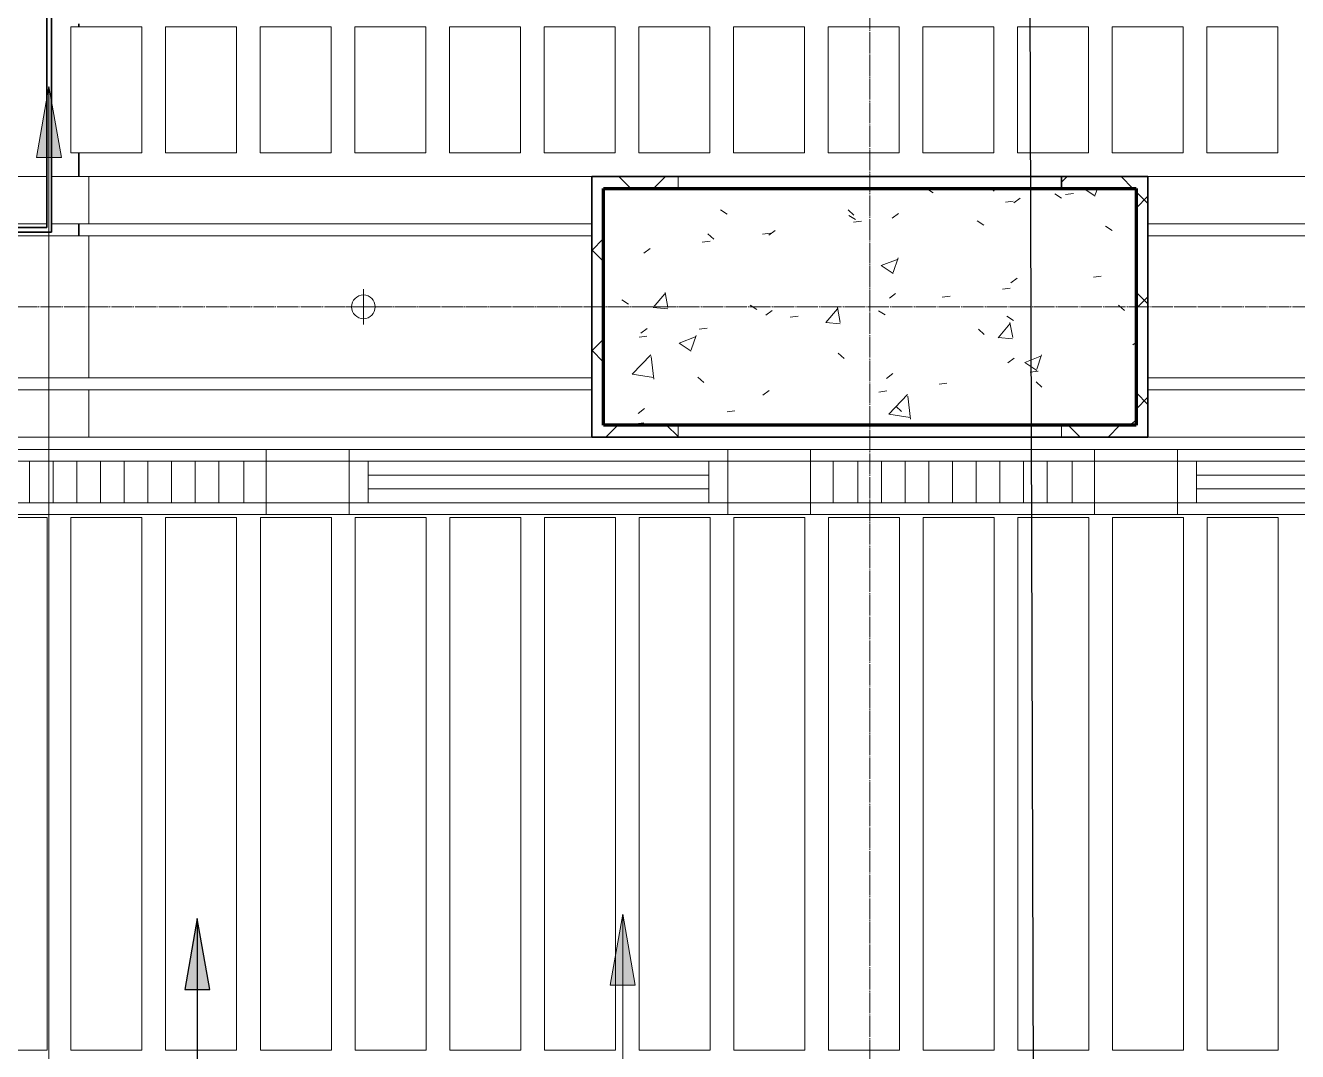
# Model space of a CAD drawing. Header units: millimetres. Extents: x -794326 to -715748, y -17796 to 22353.
# Drawn here: x -748250 to -742875, y 433 to 4768 of the extents above; entities that cross this region are included whole.
import ezdxf

# ---------------------------------------------------------------- set-up
doc = ezdxf.new("R2010")
doc.units = ezdxf.units.MM
for name, pattern in [('- SOM Dash 1_8_', [4.7625, 3.175, -1.5875]), ('DPA_Grid _ Level 100', [10, 5.5, -1.6, 1.3, -1.6]), ('DPA_Hidden 50', [3, 2, -1])]:
    doc.linetypes.add(name, pattern=pattern)
for name, color, linetype, lineweight in [('A-ANNO-NOTE', 3, 'Continuous', 25), ('A-COLS', 5, 'Continuous', 70), ('A-COLS-E', 1, 'Continuous', 35), ('A-DETL-GENF', 2, 'Continuous', 35), ('A-GLAZ-CURT', 2, 'Continuous', 9), ('A-ROOM-IDEN', 3, 'Continuous', 25), ('A-WALL', 5, 'Continuous', 35), ('A-WALL-FNSH', 2, 'Continuous', 35), ('A-WALL-PATT', 1, 'Continuous', 35), ('E-LITE-EQPM', 2, 'Continuous', 35), ('G-ANNO-TEXT', 3, 'Continuous', 9), ('I-WALL-E', 2, 'Continuous', 35), ('S-GRID', 251, 'Continuous', 9), ('WALL-E', 2, 'Continuous', 35)]:
    doc.layers.add(name, color=color, linetype=linetype, lineweight=lineweight)
pattern_1 = [(45, (0, 0), (-212.13203, 212.13203), []), (135, (0, 0), (-212.13203, -212.13203), [])]

# ---------------------------------------------------------------- blocks, each defined once
blk = doc.blocks.new('DPA_CP_Metal Ceiling Panel - Vertical Panel with Gap-11114031-4282-01 ENLARGED LOWER PLATFORM LEVEL - REFLECTED CEILING PLAN - SHEET 3')
at = {"layer": 'A-GLAZ-CURT'}
for p, q in [((-785007.4, 2689), (-785007.4, 439)), ((-784707.4, 2689), (-785007.4, 2689)), ((-784707.4, 2689), (-785007.4, 2689)), ((-785007.4, 2689), (-785007.4, 439)), ((-785007.4, 439), (-785007.4, 2689)), ((-785007.4, 2689), (-784707.4, 2689)), ((-784707.4, 2689), (-784707.4, 439)), ((-784707.4, 439), (-784707.4, 2689)), ((-784707.4, 2689), (-784707.4, 439)), ((-784707.4, 439), (-785007.4, 439)), ((-785007.4, 439), (-784707.4, 439)), ((-784707.4, 439), (-785007.4, 439))]:
    blk.add_line(p, q, dxfattribs=at)
blk = doc.blocks.new('DPA_CP_Metal Ceiling Panel - Vertical Panel with Gap-10965286-4282-01 ENLARGED LOWER PLATFORM LEVEL - REFLECTED CEILING PLAN - SHEET 3')
at = {"layer": 'A-GLAZ-CURT'}
for p, q in [((-744857.9, 7794), (-744857.9, 7261.5)), ((-744557.9, 7794), (-744857.9, 7794)), ((-744557.9, 7794), (-744857.9, 7794)), ((-744857.9, 7794), (-744857.9, 7261.5)), ((-744857.9, 7261.5), (-744857.9, 7794)), ((-744857.9, 7794), (-744557.9, 7794)), ((-744557.9, 7794), (-744557.9, 7261.5)), ((-744557.9, 7261.5), (-744557.9, 7794)), ((-744557.9, 7794), (-744557.9, 7261.5)), ((-744557.9, 7261.5), (-744857.9, 7261.5)), ((-744857.9, 7261.5), (-744557.9, 7261.5)), ((-744557.9, 7261.5), (-744857.9, 7261.5))]:
    blk.add_line(p, q, dxfattribs=at)
blk = doc.blocks.new('System Panel - DPA-AR_Metal Ceiling Rectangular Panel-13139259-4282-01 ENLARGED LOWER PLATFORM LEVEL - REFLECTED CEILING PLAN - SHEET 3')
at = {"layer": 'A-GLAZ-CURT'}
for p, q in [((-741107.4, 4129), (-743507.4, 4129)), ((-743507.4, 4129), (-743507.4, 3929)), ((-743507.4, 3929), (-743507.4, 4129)), ((-743507.4, 4129), (-741107.4, 4129)), ((-741107.4, 3929), (-741107.4, 4129)), ((-741107.4, 4129), (-741107.4, 3929)), ((-743507.4, 3929), (-741107.4, 3929)), ((-741107.4, 3929), (-743507.4, 3929))]:
    blk.add_line(p, q, dxfattribs=at)
blk = doc.blocks.new('System Panel - DPA-AR_Metal Ceiling Rectangular Panel-V37-4282-01 ENLARGED LOWER PLATFORM LEVEL - REFLECTED CEILING PLAN - SHEET 3')
at = {"layer": 'A-GLAZ-CURT'}
for p, q in [((-748159.7, 4129), (-750382.4, 4129)), ((-750382.4, 4129), (-750382.4, 3929)), ((-750382.4, 3929), (-750382.4, 4129)), ((-750382.4, 4129), (-748159.7, 4129)), ((-747982.4, 4129), (-748139.7, 4129)), ((-748139.7, 4129), (-747982.4, 4129)), ((-747982.4, 3929), (-747982.4, 4129)), ((-747982.4, 4129), (-747982.4, 3929)), ((-750382.4, 3929), (-748159.7, 3929)), ((-748159.7, 3929), (-750382.4, 3929)), ((-748139.7, 3929), (-747982.4, 3929)), ((-747982.4, 3929), (-748139.7, 3929))]:
    blk.add_line(p, q, dxfattribs=at)
blk = doc.blocks.new('System Panel - DPA-AR_Metal Ceiling Rectangular Panel-V25-4282-01 ENLARGED LOWER PLATFORM LEVEL - REFLECTED CEILING PLAN - SHEET 3')
at = {"layer": 'A-GLAZ-CURT'}
for p, q in [((-768657.4, 4129), (-770782.4, 4129)), ((-770782.4, 4129), (-770782.4, 3929)), ((-770782.4, 3929), (-770782.4, 4129)), ((-770782.4, 4129), (-768657.4, 4129)), ((-770782.4, 3929), (-768657.4, 3929)), ((-768657.4, 3929), (-770782.4, 3929))]:
    blk.add_line(p, q, dxfattribs=at)
blk = doc.blocks.new('System Panel - DPA-AR_Metal Ceiling Rectangular Panel-V38-4282-01 ENLARGED LOWER PLATFORM LEVEL - REFLECTED CEILING PLAN - SHEET 3')
at = {"layer": 'A-GLAZ-CURT'}
for p, q in [((-745857.4, 3229), (-747982.4, 3229)), ((-747982.4, 3229), (-747982.4, 3029)), ((-747982.4, 3029), (-747982.4, 3229)), ((-747982.4, 3229), (-745857.4, 3229)), ((-747982.4, 3029), (-745857.4, 3029)), ((-745857.4, 3029), (-747982.4, 3029))]:
    blk.add_line(p, q, dxfattribs=at)
blk = doc.blocks.new('System Panel - DPA-AR_Metal Ceiling Rectangular Panel-V27-4282-01 ENLARGED LOWER PLATFORM LEVEL - REFLECTED CEILING PLAN - SHEET 3')
at = {"layer": 'A-GLAZ-CURT'}
for p, q in [((-773182.4, 3879), (-775582.4, 3879)), ((-775582.4, 3879), (-775582.4, 3279)), ((-775582.4, 3279), (-775582.4, 3879)), ((-775582.4, 3879), (-773182.4, 3879)), ((-773182.4, 3279), (-773182.4, 3879)), ((-773182.4, 3879), (-773182.4, 3279)), ((-775582.4, 3279), (-773182.4, 3279)), ((-773182.4, 3279), (-775582.4, 3279))]:
    blk.add_line(p, q, dxfattribs=at)
blk = doc.blocks.new('System Panel - DPA-AR_Metal Ceiling Rectangular Panel-V28-4282-01 ENLARGED LOWER PLATFORM LEVEL - REFLECTED CEILING PLAN - SHEET 3')
at = {"layer": 'A-GLAZ-CURT'}
for p, q in [((-768657.4, 3879), (-770782.4, 3879)), ((-770782.4, 3879), (-770782.4, 3279)), ((-770782.4, 3279), (-770782.4, 3879)), ((-770782.4, 3879), (-768657.4, 3879)), ((-770782.4, 3279), (-768657.4, 3279)), ((-768657.4, 3279), (-770782.4, 3279))]:
    blk.add_line(p, q, dxfattribs=at)
blk = doc.blocks.new('LGF_DL_SAA_LowPower_DL1a - LGF_DL_SAA_LowPower_DL1a-8832329-4282-01 ENLARGED LOWER PLATFORM LEVEL - REFLECTED CEILING PLAN - SHEET 3')
at = {"layer": 'A-DETL-GENF', "lineweight": 9}
for p, q in [((0, 75), (0, -75)), ((72.5, 0), (-72.5, 0))]:
    blk.add_line(p, q, dxfattribs=at)
blk.add_circle((0, 0), 50, dxfattribs=at)
blk = doc.blocks.new('DPA_CP_Metal Ceiling Air Supply1 - Linear Diffuser Air Supply-12404980-4282-01 ENLARGED LOWER PLATFORM LEVEL - REFLECTED CEILING PLAN - SHEET 3')
at = {"layer": 'A-GLAZ-CURT'}
for p, q in [((-788882.4, 2701.5), (-788882.4, 2976.5)), ((-788882.4, 2976.5), (-787282.4, 2976.5)), ((-788882.4, 2701.5), (-788882.4, 2976.5)), ((-788882.4, 2976.5), (-787282.4, 2976.5)), ((-788882.4, 2976.5), (-787282.4, 2976.5)), ((-788882.4, 2701.5), (-788882.4, 2976.5)), ((-787282.4, 2701.5), (-787282.4, 2976.5)), ((-787282.4, 2976.5), (-787282.4, 2701.5)), ((-787282.4, 2976.5), (-787282.4, 2701.5)), ((-787282.4, 2926.5), (-788882.4, 2926.5)), ((-788802.4, 2926.5), (-788802.4, 2751.5)), ((-787362.4, 2926.5), (-787362.4, 2751.5)), ((-787282.4, 2751.5), (-788882.4, 2751.5)), ((-788882.4, 2701.5), (-787282.4, 2701.5)), ((-787282.4, 2701.5), (-788882.4, 2701.5)), ((-787282.4, 2701.5), (-788882.4, 2701.5))]:
    blk.add_line(p, q, dxfattribs=at)
at = {"layer": 'A-GLAZ-CURT', "linetype": 'DPA_Hidden 50'}
for p, q in [((-787362.4, 2868.2), (-788802.4, 2868.2)), ((-787362.4, 2809.9), (-788802.4, 2809.9))]:
    blk.add_line(p, q, dxfattribs=at)
blk = doc.blocks.new('DPA_CP_Metal Ceiling Panel1 - Horizontal with Gap-16028279-4282-01 ENLARGED LOWER PLATFORM LEVEL - REFLECTED CEILING PLAN - SHEET 3')
at = {"layer": 'A-GLAZ-CURT'}
for p, q in [((-787282.4, 2701.5), (-787282.4, 2976.5)), ((-787282.4, 2701.5), (-787282.4, 2976.5)), ((-787282.4, 2976.5), (-786932.4, 2976.5)), ((-787282.4, 2976.5), (-786932.4, 2976.5)), ((-787282.4, 2701.5), (-787282.4, 2976.5)), ((-786932.4, 2701.5), (-786932.4, 2976.5)), ((-786932.4, 2976.5), (-786932.4, 2701.5)), ((-786932.4, 2976.5), (-786932.4, 2701.5)), ((-787282.4, 2926.5), (-786932.4, 2926.5)), ((-787282.4, 2751.5), (-786932.4, 2751.5)), ((-787282.4, 2701.5), (-786932.4, 2701.5)), ((-786932.4, 2701.5), (-787282.4, 2701.5)), ((-786932.4, 2701.5), (-787282.4, 2701.5))]:
    blk.add_line(p, q, dxfattribs=at)
blk = doc.blocks.new('DPA_CP_Metal Ceiling Luminaire2 - Linear Luminaire-12404975-4282-01 ENLARGED LOWER PLATFORM LEVEL - REFLECTED CEILING PLAN - SHEET 3')
at = {"layer": 'A-GLAZ-CURT'}
for p, q in [((-786932.4, 2701.5), (-786932.4, 2976.5)), ((-786932.4, 2976.5), (-785732.4, 2976.5)), ((-786932.4, 2976.5), (-786932.4, 2701.5)), ((-785732.4, 2976.5), (-786932.4, 2976.5)), ((-786932.4, 2976.5), (-785732.4, 2976.5)), ((-785732.4, 2976.5), (-785732.4, 2701.5)), ((-785732.4, 2701.5), (-785732.4, 2976.5)), ((-786932.4, 2939), (-786932.4, 2701.5)), ((-786932.4, 2926.5), (-785732.4, 2926.5)), ((-785732.4, 2939), (-785732.4, 2701.5)), ((-786932.4, 2751.5), (-785732.4, 2751.5)), ((-785732.4, 2701.5), (-786932.4, 2701.5)), ((-785732.4, 2701.5), (-786932.4, 2701.5)), ((-786932.4, 2701.5), (-785732.4, 2701.5))]:
    blk.add_line(p, q, dxfattribs=at)
at = {"layer": 'A-GLAZ-CURT', "linetype": 'DPA_Hidden 50'}
for p, q in [((-786837.4, 2926.5), (-786837.4, 2751.5)), ((-786732.4, 2926.5), (-786732.4, 2751.5)), ((-786632.4, 2926.5), (-786632.4, 2751.5)), ((-786532.4, 2926.5), (-786532.4, 2751.5)), ((-786432.4, 2926.5), (-786432.4, 2751.5)), ((-786332.4, 2926.5), (-786332.4, 2751.5)), ((-786232.4, 2926.5), (-786232.4, 2751.5)), ((-786132.4, 2926.5), (-786132.4, 2751.5)), ((-786032.4, 2926.5), (-786032.4, 2751.5)), ((-785932.4, 2926.5), (-785932.4, 2751.5)), ((-785827.4, 2926.5), (-785827.4, 2751.5))]:
    blk.add_line(p, q, dxfattribs=at)

msp = doc.modelspace()

# ---------------------------------------------------------------- hatches: boundary and pattern name
at = {"layer": 'A-COLS-E', "lineweight": 9}
h = msp.add_hatch(dxfattribs=at)
h.set_pattern_fill('FP_1', color=256, style=0, pattern_type=2)
h.set_pattern_definition([(50, (0, 0), (728.7365, -63.7558), [76.2, -838.2]), (355, (0, 0), (-140.9716, 764.2276), [60.96, -670.56]), (100.451, (60.7, -5.3), (587.77, 700.46675), [64.76, -712.36]), (46.184, (0, 203.2), (1084.3162, -168.171), [114.3, -1257.3]), (96.636, (90.4, 189.2), (949.6099, 989.7098), [97.14, -1068.54]), (351.184, (0, 203.2), (949.6206, 989.7012), [91.44, -1005.84]), (21, (101.6, 152.4), (606.45787, -409.06057), [76.2, -838.2]), (326, (101.6, 152.4), (247.20834, 736.7529), [60.96, -670.56]), (71.451, (152.14, 118.3), (853.66825, 327.6855), [64.76, -712.36]), (37.5, (0, 0), (12.35469, 338.22012), [33.528, -628.904, 33.528, -647.192, -673.1]), (37.5, (0, 0), (12.35469, 338.22012), [-1343.152, 33.528, -639.572]), (7.5, (0, 0), (267.27887, 400.72213), [33.528, -354.584, 33.528, -613.664, -256.54]), (7.5, (0, 0), (267.27887, 400.72213), [-1035.304, 33.528, -223.012]), (327.5, (-226.57, 0), (542.36333, -22.91534), [33.528, -220.472, 33.528, -758.952, -1051.56]), (327.5, (-226.57, 0), (542.36333, -22.91534), [-1046.48, 33.528, -1018.032]), (317.5, (-328.17, 0), (592.51696, 101.7071), [33.528, -296.672, 33.528, -492.76, -746.76]), (317.5, (-328.17, 0), (592.51696, 101.7071), [-856.488, 33.528, -713.232])])
h.paths.add_polyline_path([(-743557.4, 3079), (-743557.4, 4079), (-745807.4, 4079), (-745807.4, 3079), (-744870.8, 3079)])
at = {"layer": 'A-ROOM-IDEN'}
msp.add_hatch(color=256, dxfattribs=at).paths.add_polyline_path([(-747524.2, 995.4), (-747577.1, 695.4), (-747471.3, 695.4)])
at = {"layer": 'A-WALL-PATT', "lineweight": 9}
h = msp.add_hatch(dxfattribs=at)
h.set_pattern_fill('FP_3', color=256, style=0, pattern_type=2)
h.set_pattern_definition(pattern_1)
h.paths.add_polyline_path([(-745857.4, 3029), (-745807.4, 3029), (-745807.4, 4129), (-745857.4, 4129), (-745857.4, 3755.8)])
h = msp.add_hatch(dxfattribs=at)
h.set_pattern_fill('FP_3', color=256, style=0, pattern_type=2)
h.set_pattern_definition(pattern_1)
h.paths.add_polyline_path([(-745492.4, 4079), (-745492.4, 4129), (-745807.4, 4129), (-745807.4, 4079)])
h.paths.add_polyline_path([(-743872.3, 4079), (-743557.4, 4079), (-743557.4, 4129), (-743872.3, 4129)])
h = msp.add_hatch(dxfattribs=at)
h.set_pattern_fill('FP_3', color=256, style=0, pattern_type=2)
h.set_pattern_definition(pattern_1)
h.paths.add_polyline_path([(-743557.4, 3079), (-743507.4, 3079), (-743507.4, 4129), (-743557.4, 4129), (-743557.4, 3755.8)])
h = msp.add_hatch(dxfattribs=at)
h.set_pattern_fill('FP_3', color=256, style=0, pattern_type=2)
h.set_pattern_definition(pattern_1)
h.paths.add_polyline_path([(-743507.4, 3029), (-743507.4, 3079), (-743872.3, 3079), (-743872.3, 3029)])
h.paths.add_polyline_path([(-745807.4, 3029), (-745492.4, 3029), (-745492.4, 3079), (-745807.4, 3079)])
at = {"layer": 'G-ANNO-TEXT'}
for points in [[(-748150.9, 4509.9), (-748203.8, 4209.9), (-748098, 4209.9)], [(-745726.4, 1013.8), (-745779.3, 713.8), (-745673.5, 713.8)]]:
    msp.add_hatch(color=7, dxfattribs=at).paths.add_polyline_path(points)

# ---------------------------------------------------------------- linework, layer by layer
at = {"layer": 'A-ANNO-NOTE'}
msp.add_line((-744008.1, 5367.6), (-743982.9, -2837.4), dxfattribs=at)
at = {"layer": 'A-COLS'}
for p, q in [((-745807.4, 3079), (-745807.4, 4079)), ((-745807.4, 4079), (-743557.4, 4079)), ((-743557.4, 4079), (-743557.4, 3079)), ((-743557.4, 3079), (-745807.4, 3079))]:
    msp.add_line(p, q, dxfattribs=at)
at = {"layer": 'A-ROOM-IDEN'}
for p, q in [((-747524.2, 995.4), (-747577.1, 695.4)), ((-747471.3, 695.4), (-747524.2, 995.4)), ((-747524.2, 995.4), (-747524.2, -2843.2)), ((-747577.1, 695.4), (-747471.3, 695.4))]:
    msp.add_line(p, q, dxfattribs=at)
at = {"layer": 'A-WALL', "lineweight": 9}
for p, q in [((-745492.4, 4129), (-745492.4, 4079)), ((-745492.4, 4079), (-745492.4, 4129)), ((-745492.4, 3079), (-745492.4, 3029)), ((-745492.4, 3029), (-745492.4, 3079)), ((-743872.3, 3029), (-743872.3, 3079)), ((-743872.3, 3079), (-743872.3, 3029))]:
    msp.add_line(p, q, dxfattribs=at)
at = {"layer": 'A-WALL-FNSH', "color": 250}
for p, q in [((-745857.4, 3029), (-745857.4, 4129)), ((-745857.4, 4129), (-745807.4, 4129)), ((-745807.4, 4129), (-745492.4, 4129)), ((-745492.4, 4129), (-743872.3, 4129)), ((-743872.3, 4129), (-743557.4, 4129)), ((-743872.3, 4079), (-743872.3, 4129)), ((-743872.3, 4129), (-743872.3, 4079)), ((-743557.4, 4129), (-743507.4, 4129)), ((-743507.4, 4129), (-743507.4, 3079)), ((-745807.4, 4079), (-745807.4, 3079)), ((-745492.4, 4079), (-745807.4, 4079)), ((-743872.3, 4079), (-745492.4, 4079)), ((-743557.4, 4079), (-743872.3, 4079)), ((-743557.4, 3079), (-743557.4, 4079)), ((-745807.4, 3079), (-745492.4, 3079)), ((-745492.4, 3079), (-743872.3, 3079)), ((-743872.3, 3079), (-743557.4, 3079)), ((-743507.4, 3079), (-743507.4, 3029)), ((-745807.4, 3029), (-745857.4, 3029)), ((-745492.4, 3029), (-745807.4, 3029)), ((-743872.3, 3029), (-745492.4, 3029)), ((-743507.4, 3029), (-743872.3, 3029))]:
    msp.add_line(p, q, dxfattribs=at)
at = {"layer": 'G-ANNO-TEXT', "color": 10}
for p, q in [((-748150.9, 4509.9), (-748203.8, 4209.9)), ((-748098, 4209.9), (-748150.9, 4509.9)), ((-748150.9, 4509.9), (-748150.9, -9306.3)), ((-748203.8, 4209.9), (-748098, 4209.9)), ((-745726.4, 1013.8), (-745779.3, 713.8)), ((-745673.5, 713.8), (-745726.4, 1013.8)), ((-745726.4, 1013.8), (-745726.4, -2862.5)), ((-745779.3, 713.8), (-745673.5, 713.8))]:
    msp.add_line(p, q, dxfattribs=at)
at = {"layer": 'I-WALL-E'}
for p, q in [((-748159.7, 7894), (-748159.7, 3914)), ((-748159.7, 4129), (-748159.7, 7894)), ((-748139.7, 7894), (-748139.7, 4129)), ((-748139.7, 3914), (-748139.7, 7894)), ((-748159.7, 3914), (-748159.7, 3929)), ((-748139.7, 3929), (-748139.7, 3914)), ((-754907.4, 3914), (-748159.7, 3914)), ((-748159.7, 3914), (-754907.4, 3914)), ((-754907.4, 3894), (-748139.7, 3894)), ((-748139.7, 3894), (-754907.4, 3894)), ((-748139.7, 3914), (-748139.7, 3894)), ((-748139.7, 3894), (-748139.7, 3914))]:
    msp.add_line(p, q, dxfattribs=at)
at = {"layer": 'I-WALL-E', "color": 8, "linetype": '- SOM Dash 1_8_'}
for p, q in [((-748024.7, 4774), (-748024.7, 4761.5)), ((-748024.7, 4761.5), (-748024.7, 4774)), ((-748024.7, 4229), (-748024.7, 4129)), ((-748024.7, 4129), (-748024.7, 4229)), ((-748024.7, 3929), (-748024.7, 3879)), ((-748024.7, 3879), (-748024.7, 3929))]:
    msp.add_line(p, q, dxfattribs=at)
at = {"layer": 'S-GRID', "linetype": 'DPA_Grid _ Level 100'}
for p, q in [((-744682.4, -17795.6), (-744682.4, 20540.3)), ((-720981.3, 3579), (-792981.8, 3579))]:
    msp.add_line(p, q, dxfattribs=at)
at = {"layer": 'WALL-E'}
for p, q in [((-743872.3, 4129), (-745492.4, 4129)), ((-743872.3, 4079), (-743872.3, 4129)), ((-745492.4, 4079), (-743872.3, 4079)), ((-743872.3, 3079), (-745492.4, 3079)), ((-745492.4, 3029), (-743872.3, 3029))]:
    msp.add_line(p, q, dxfattribs=at)

# ---------------------------------------------------------------- block references
at = {"layer": 'A-GLAZ-CURT'}
for name, p in [('DPA_CP_Metal Ceiling Panel - Vertical Panel with Gap-10965286-4282-01 ENLARGED LOWER PLATFORM LEVEL - REFLECTED CEILING PLAN - SHEET 3', (-3200, -3032.5)), ('DPA_CP_Metal Ceiling Panel - Vertical Panel with Gap-10965286-4282-01 ENLARGED LOWER PLATFORM LEVEL - REFLECTED CEILING PLAN - SHEET 3', (-2800, -3032.5)), ('DPA_CP_Metal Ceiling Panel - Vertical Panel with Gap-10965286-4282-01 ENLARGED LOWER PLATFORM LEVEL - REFLECTED CEILING PLAN - SHEET 3', (-2400, -3032.5)), ('DPA_CP_Metal Ceiling Panel - Vertical Panel with Gap-10965286-4282-01 ENLARGED LOWER PLATFORM LEVEL - REFLECTED CEILING PLAN - SHEET 3', (-2000, -3032.5)), ('DPA_CP_Metal Ceiling Panel - Vertical Panel with Gap-10965286-4282-01 ENLARGED LOWER PLATFORM LEVEL - REFLECTED CEILING PLAN - SHEET 3', (-1600, -3032.5)), ('DPA_CP_Metal Ceiling Panel - Vertical Panel with Gap-10965286-4282-01 ENLARGED LOWER PLATFORM LEVEL - REFLECTED CEILING PLAN - SHEET 3', (-1200, -3032.5)), ('DPA_CP_Metal Ceiling Panel - Vertical Panel with Gap-10965286-4282-01 ENLARGED LOWER PLATFORM LEVEL - REFLECTED CEILING PLAN - SHEET 3', (-800, -3032.5)), ('DPA_CP_Metal Ceiling Panel - Vertical Panel with Gap-10965286-4282-01 ENLARGED LOWER PLATFORM LEVEL - REFLECTED CEILING PLAN - SHEET 3', (-400, -3032.5)), ('DPA_CP_Metal Ceiling Panel - Vertical Panel with Gap-10965286-4282-01 ENLARGED LOWER PLATFORM LEVEL - REFLECTED CEILING PLAN - SHEET 3', (0, -3032.5)), ('DPA_CP_Metal Ceiling Panel - Vertical Panel with Gap-10965286-4282-01 ENLARGED LOWER PLATFORM LEVEL - REFLECTED CEILING PLAN - SHEET 3', (400, -3032.5)), ('DPA_CP_Metal Ceiling Panel - Vertical Panel with Gap-10965286-4282-01 ENLARGED LOWER PLATFORM LEVEL - REFLECTED CEILING PLAN - SHEET 3', (800, -3032.5)), ('DPA_CP_Metal Ceiling Panel - Vertical Panel with Gap-10965286-4282-01 ENLARGED LOWER PLATFORM LEVEL - REFLECTED CEILING PLAN - SHEET 3', (1200, -3032.5)), ('DPA_CP_Metal Ceiling Panel - Vertical Panel with Gap-10965286-4282-01 ENLARGED LOWER PLATFORM LEVEL - REFLECTED CEILING PLAN - SHEET 3', (1600, -3032.5)), ('System Panel - DPA-AR_Metal Ceiling Rectangular Panel-V37-4282-01 ENLARGED LOWER PLATFORM LEVEL - REFLECTED CEILING PLAN - SHEET 3', (0, 0)), ('System Panel - DPA-AR_Metal Ceiling Rectangular Panel-V25-4282-01 ENLARGED LOWER PLATFORM LEVEL - REFLECTED CEILING PLAN - SHEET 3', (22800, 0)), ('System Panel - DPA-AR_Metal Ceiling Rectangular Panel-13139259-4282-01 ENLARGED LOWER PLATFORM LEVEL - REFLECTED CEILING PLAN - SHEET 3', (0, 0)), ('System Panel - DPA-AR_Metal Ceiling Rectangular Panel-V27-4282-01 ENLARGED LOWER PLATFORM LEVEL - REFLECTED CEILING PLAN - SHEET 3', (25200, 0)), ('System Panel - DPA-AR_Metal Ceiling Rectangular Panel-V28-4282-01 ENLARGED LOWER PLATFORM LEVEL - REFLECTED CEILING PLAN - SHEET 3', (22800, 0)), ('System Panel - DPA-AR_Metal Ceiling Rectangular Panel-V27-4282-01 ENLARGED LOWER PLATFORM LEVEL - REFLECTED CEILING PLAN - SHEET 3', (32075, 0)), ('System Panel - DPA-AR_Metal Ceiling Rectangular Panel-13139259-4282-01 ENLARGED LOWER PLATFORM LEVEL - REFLECTED CEILING PLAN - SHEET 3', (-6875, -900)), ('System Panel - DPA-AR_Metal Ceiling Rectangular Panel-V38-4282-01 ENLARGED LOWER PLATFORM LEVEL - REFLECTED CEILING PLAN - SHEET 3', (0, 0)), ('System Panel - DPA-AR_Metal Ceiling Rectangular Panel-13139259-4282-01 ENLARGED LOWER PLATFORM LEVEL - REFLECTED CEILING PLAN - SHEET 3', (0, -900)), ('DPA_CP_Metal Ceiling Luminaire2 - Linear Luminaire-12404975-4282-01 ENLARGED LOWER PLATFORM LEVEL - REFLECTED CEILING PLAN - SHEET 3', (38500, 0)), ('DPA_CP_Metal Ceiling Luminaire2 - Linear Luminaire-12404975-4282-01 ENLARGED LOWER PLATFORM LEVEL - REFLECTED CEILING PLAN - SHEET 3', (38500, 0)), ('DPA_CP_Metal Ceiling Luminaire2 - Linear Luminaire-12404975-4282-01 ENLARGED LOWER PLATFORM LEVEL - REFLECTED CEILING PLAN - SHEET 3', (38500, 0)), ('DPA_CP_Metal Ceiling Panel1 - Horizontal with Gap-16028279-4282-01 ENLARGED LOWER PLATFORM LEVEL - REFLECTED CEILING PLAN - SHEET 3', (40050, 0)), ('DPA_CP_Metal Ceiling Panel1 - Horizontal with Gap-16028279-4282-01 ENLARGED LOWER PLATFORM LEVEL - REFLECTED CEILING PLAN - SHEET 3', (40050, 0)), ('DPA_CP_Metal Ceiling Panel1 - Horizontal with Gap-16028279-4282-01 ENLARGED LOWER PLATFORM LEVEL - REFLECTED CEILING PLAN - SHEET 3', (40050, 0)), ('DPA_CP_Metal Ceiling Air Supply1 - Linear Diffuser Air Supply-12404980-4282-01 ENLARGED LOWER PLATFORM LEVEL - REFLECTED CEILING PLAN - SHEET 3', (42000, 0)), ('DPA_CP_Metal Ceiling Air Supply1 - Linear Diffuser Air Supply-12404980-4282-01 ENLARGED LOWER PLATFORM LEVEL - REFLECTED CEILING PLAN - SHEET 3', (42000, 0)), ('DPA_CP_Metal Ceiling Air Supply1 - Linear Diffuser Air Supply-12404980-4282-01 ENLARGED LOWER PLATFORM LEVEL - REFLECTED CEILING PLAN - SHEET 3', (42000, 0)), ('DPA_CP_Metal Ceiling Panel1 - Horizontal with Gap-16028279-4282-01 ENLARGED LOWER PLATFORM LEVEL - REFLECTED CEILING PLAN - SHEET 3', (42000, 0)), ('DPA_CP_Metal Ceiling Panel1 - Horizontal with Gap-16028279-4282-01 ENLARGED LOWER PLATFORM LEVEL - REFLECTED CEILING PLAN - SHEET 3', (42000, 0)), ('DPA_CP_Metal Ceiling Panel1 - Horizontal with Gap-16028279-4282-01 ENLARGED LOWER PLATFORM LEVEL - REFLECTED CEILING PLAN - SHEET 3', (42000, 0)), ('DPA_CP_Metal Ceiling Luminaire2 - Linear Luminaire-12404975-4282-01 ENLARGED LOWER PLATFORM LEVEL - REFLECTED CEILING PLAN - SHEET 3', (42000, 0)), ('DPA_CP_Metal Ceiling Luminaire2 - Linear Luminaire-12404975-4282-01 ENLARGED LOWER PLATFORM LEVEL - REFLECTED CEILING PLAN - SHEET 3', (42000, 0)), ('DPA_CP_Metal Ceiling Luminaire2 - Linear Luminaire-12404975-4282-01 ENLARGED LOWER PLATFORM LEVEL - REFLECTED CEILING PLAN - SHEET 3', (42000, 0)), ('DPA_CP_Metal Ceiling Panel1 - Horizontal with Gap-16028279-4282-01 ENLARGED LOWER PLATFORM LEVEL - REFLECTED CEILING PLAN - SHEET 3', (43550, 0)), ('DPA_CP_Metal Ceiling Panel1 - Horizontal with Gap-16028279-4282-01 ENLARGED LOWER PLATFORM LEVEL - REFLECTED CEILING PLAN - SHEET 3', (43550, 0)), ('DPA_CP_Metal Ceiling Panel1 - Horizontal with Gap-16028279-4282-01 ENLARGED LOWER PLATFORM LEVEL - REFLECTED CEILING PLAN - SHEET 3', (43550, 0)), ('DPA_CP_Metal Ceiling Air Supply1 - Linear Diffuser Air Supply-12404980-4282-01 ENLARGED LOWER PLATFORM LEVEL - REFLECTED CEILING PLAN - SHEET 3', (45500, 0)), ('DPA_CP_Metal Ceiling Air Supply1 - Linear Diffuser Air Supply-12404980-4282-01 ENLARGED LOWER PLATFORM LEVEL - REFLECTED CEILING PLAN - SHEET 3', (45500, 0)), ('DPA_CP_Metal Ceiling Air Supply1 - Linear Diffuser Air Supply-12404980-4282-01 ENLARGED LOWER PLATFORM LEVEL - REFLECTED CEILING PLAN - SHEET 3', (45500, 0)), ('DPA_CP_Metal Ceiling Panel - Vertical Panel with Gap-11114031-4282-01 ENLARGED LOWER PLATFORM LEVEL - REFLECTED CEILING PLAN - SHEET 3', (36550, 0)), ('DPA_CP_Metal Ceiling Panel - Vertical Panel with Gap-11114031-4282-01 ENLARGED LOWER PLATFORM LEVEL - REFLECTED CEILING PLAN - SHEET 3', (36950, 0)), ('DPA_CP_Metal Ceiling Panel - Vertical Panel with Gap-11114031-4282-01 ENLARGED LOWER PLATFORM LEVEL - REFLECTED CEILING PLAN - SHEET 3', (37350, 0)), ('DPA_CP_Metal Ceiling Panel - Vertical Panel with Gap-11114031-4282-01 ENLARGED LOWER PLATFORM LEVEL - REFLECTED CEILING PLAN - SHEET 3', (37750, 0)), ('DPA_CP_Metal Ceiling Panel - Vertical Panel with Gap-11114031-4282-01 ENLARGED LOWER PLATFORM LEVEL - REFLECTED CEILING PLAN - SHEET 3', (38150, 0)), ('DPA_CP_Metal Ceiling Panel - Vertical Panel with Gap-11114031-4282-01 ENLARGED LOWER PLATFORM LEVEL - REFLECTED CEILING PLAN - SHEET 3', (38550, 0)), ('DPA_CP_Metal Ceiling Panel - Vertical Panel with Gap-11114031-4282-01 ENLARGED LOWER PLATFORM LEVEL - REFLECTED CEILING PLAN - SHEET 3', (38950, 0)), ('DPA_CP_Metal Ceiling Panel - Vertical Panel with Gap-11114031-4282-01 ENLARGED LOWER PLATFORM LEVEL - REFLECTED CEILING PLAN - SHEET 3', (39350, 0)), ('DPA_CP_Metal Ceiling Panel - Vertical Panel with Gap-11114031-4282-01 ENLARGED LOWER PLATFORM LEVEL - REFLECTED CEILING PLAN - SHEET 3', (39750, 0)), ('DPA_CP_Metal Ceiling Panel - Vertical Panel with Gap-11114031-4282-01 ENLARGED LOWER PLATFORM LEVEL - REFLECTED CEILING PLAN - SHEET 3', (40150, 0)), ('DPA_CP_Metal Ceiling Panel - Vertical Panel with Gap-11114031-4282-01 ENLARGED LOWER PLATFORM LEVEL - REFLECTED CEILING PLAN - SHEET 3', (40550, 0)), ('DPA_CP_Metal Ceiling Panel - Vertical Panel with Gap-11114031-4282-01 ENLARGED LOWER PLATFORM LEVEL - REFLECTED CEILING PLAN - SHEET 3', (40950, 0)), ('DPA_CP_Metal Ceiling Panel - Vertical Panel with Gap-11114031-4282-01 ENLARGED LOWER PLATFORM LEVEL - REFLECTED CEILING PLAN - SHEET 3', (41350, 0)), ('DPA_CP_Metal Ceiling Panel - Vertical Panel with Gap-11114031-4282-01 ENLARGED LOWER PLATFORM LEVEL - REFLECTED CEILING PLAN - SHEET 3', (41750, 0))]:
    msp.add_blockref(name, p, dxfattribs=at)
at = {"layer": 'E-LITE-EQPM', "extrusion": (0, 0, -1), "rotation": 180}
msp.add_blockref('LGF_DL_SAA_LowPower_DL1a - LGF_DL_SAA_LowPower_DL1a-8832329-4282-01 ENLARGED LOWER PLATFORM LEVEL - REFLECTED CEILING PLAN - SHEET 3', (746821.9, 3579), dxfattribs=at)

doc.saveas('drawing.dxf')
